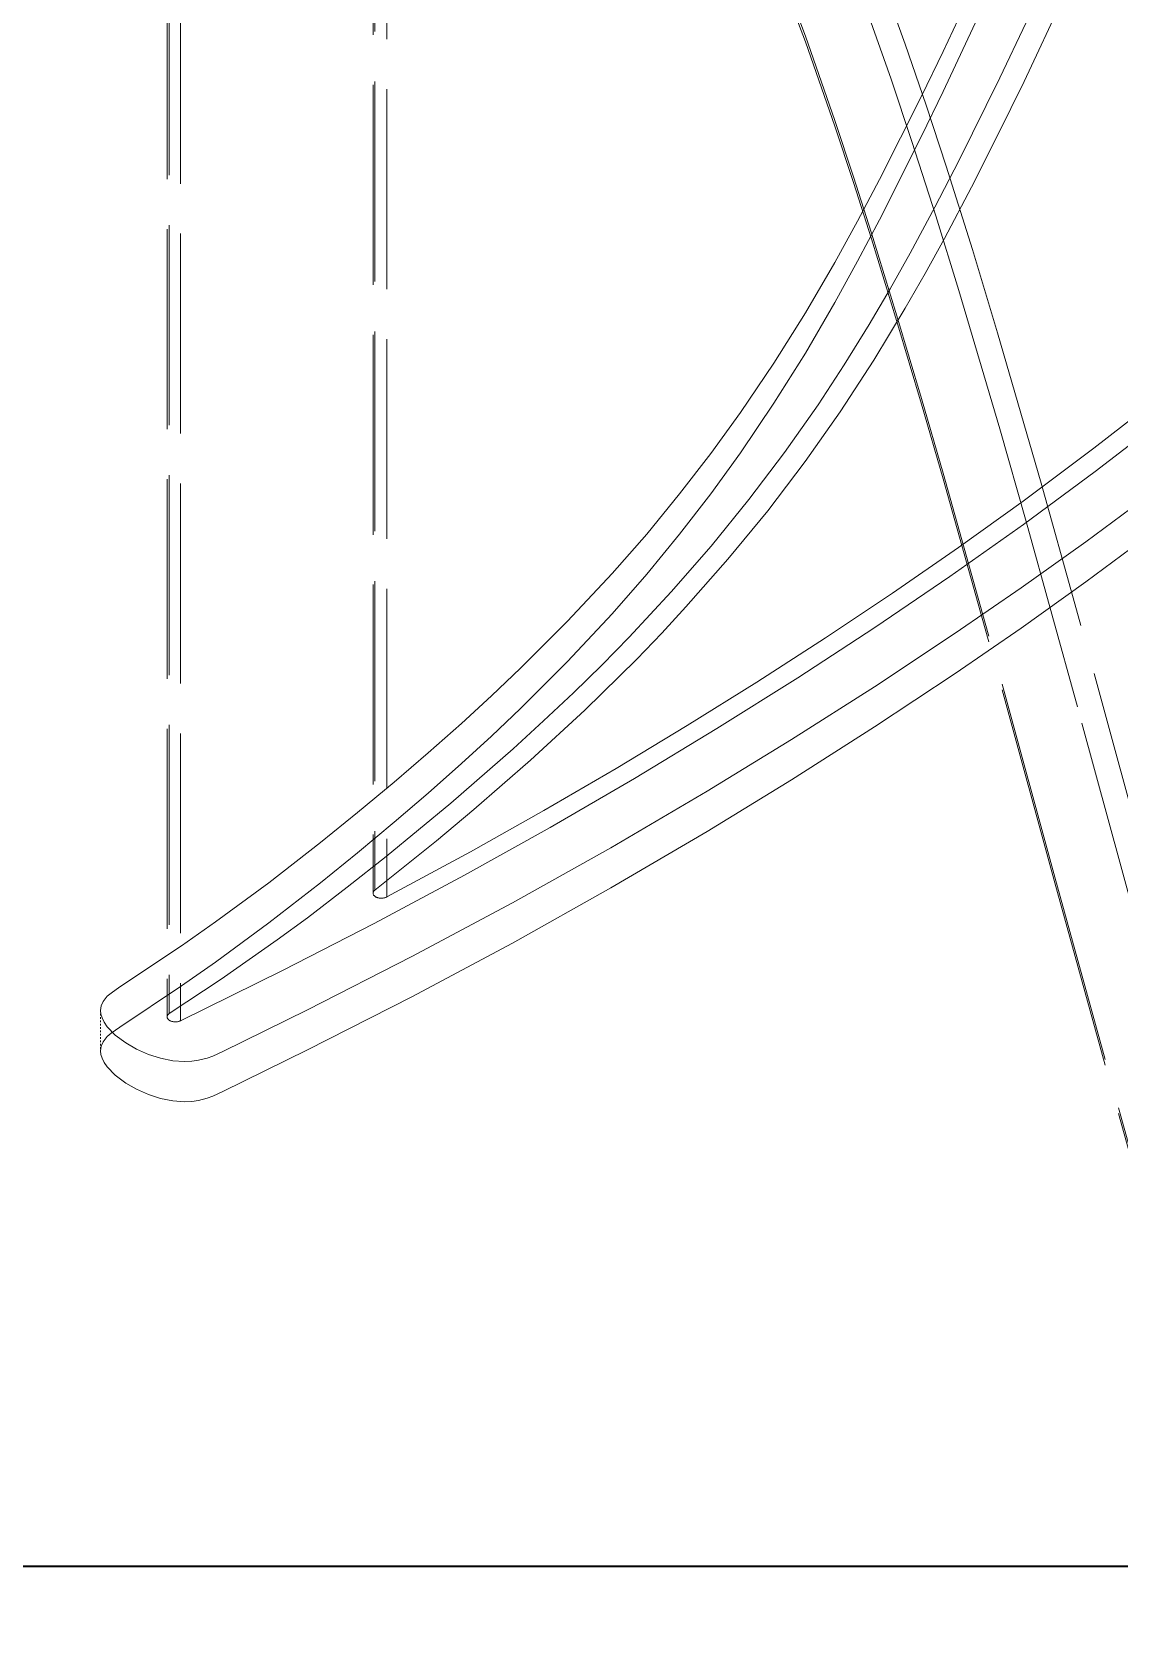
# Model space of a CAD drawing. Header units: millimetres. Extents: x 2913 to 35025, y 2470 to 25178.
# Drawn here: x 14477.7 to 14543, y 12056.4 to 12152 of the extents above; entities that cross this region are included whole.
import ezdxf

# ---------------------------------------------------------------- set-up
doc = ezdxf.new("R2010")
doc.units = ezdxf.units.MM
doc.linetypes.add('DASHED', pattern=[15, 12, -3])

# ---------------------------------------------------------------- blocks, each defined once
blk = doc.blocks.new('A$C637D7238')
at = {"color": 7, "linetype": 'DASHED', "lineweight": 13}
for p, q in [((98.555, 2127.926), (98.555, 1314.4)), ((98.657, 2128.134), (98.657, 1314.58)), ((99.388, 2127.668), (99.388, 1314.178)), ((86.326, 2119.502), (86.326, 1307.178)), ((86.196, 2119.268), (86.196, 1306.978)), ((87.013, 2118.998), (87.013, 1306.748))]:
    blk.add_line(p, q, dxfattribs=at)
at = {"color": 7, "linetype": 'DASHED', "lineweight": 13, "ltscale": 0.00402}
blk.add_line((82.206, 1307.36), (82.206, 1304.949), dxfattribs=at)
at = {"color": 7, "lineweight": 35}
blk.add_line((52.999, 1274), (836.999, 1274), dxfattribs=at)
at = {"color": 7, "linetype": 'DASHED', "lineweight": 13}
for points in [[(135.291, 1370.334), (132.76, 1364.943), (131.461, 1362.256), (128.941, 1357.244), (127.624, 1354.75), (126.259, 1352.272), (124.495, 1349.242), (122.614, 1346.226), (120.613, 1343.258), (118.832, 1340.801), (116.953, 1338.37), (114.977, 1335.967), (112.904, 1333.593), (110.23, 1330.728), (107.412, 1327.912), (105.657, 1326.245), (103.856, 1324.593), (101.86, 1322.823), (99.818, 1321.071), (97.628, 1319.248), (95.394, 1317.442), (92.301, 1315.031), (89.112, 1312.677), (87.068, 1311.248), (83.364, 1308.777)], [(135.291, 1367.922), (132.76, 1362.532), (131.461, 1359.845), (128.941, 1354.833), (127.624, 1352.338), (126.259, 1349.86), (124.495, 1346.83), (122.614, 1343.815), (120.613, 1340.846), (118.832, 1338.389), (116.953, 1335.958), (114.977, 1333.555), (112.904, 1331.182), (110.23, 1328.317), (107.412, 1325.5), (105.657, 1323.833), (103.856, 1322.181), (101.86, 1320.411), (99.818, 1318.659), (97.628, 1316.836), (95.394, 1315.031), (92.301, 1312.619), (89.112, 1310.265), (87.068, 1308.836), (83.364, 1306.365)], [(137.737, 1366.675), (136.155, 1363.349), (133.7, 1358.373), (132.27, 1355.598), (130.785, 1352.833), (129.582, 1350.688), (128.33, 1348.554), (126.834, 1346.131), (125.258, 1343.726), (123.248, 1340.865), (121.11, 1338.037), (118.843, 1335.244), (116.447, 1332.489), (113.923, 1329.776), (112.276, 1328.098), (110.582, 1326.436), (108.791, 1324.744), (106.956, 1323.068), (103.217, 1319.81), (99.338, 1316.61), (97.003, 1314.76), (94.615, 1312.934), (92.807, 1311.602), (89.434, 1309.243), (86.326, 1307.178)], [(157.775, 1264.304), (154.695, 1275.442), (151.197, 1287.968), (144.248, 1313.04), (140.82, 1325.592), (137.737, 1336.726), (136.155, 1342.282), (133.7, 1350.595), (132.32, 1355.071), (130.89, 1359.532), (129.636, 1363.274), (128.33, 1366.998)], [(153.081, 1266.264), (149.331, 1279.807), (146.487, 1289.955), (139.467, 1315.371), (135.291, 1330.614), (132.76, 1339.619), (131.461, 1344.108), (129.984, 1349.072), (128.458, 1354.026), (127.375, 1357.416), (126.259, 1360.787), (124.495, 1365.849), (122.614, 1370.886)], [(153.081, 1265.924), (149.331, 1279.467), (146.487, 1289.616), (139.467, 1315.032), (135.291, 1330.275), (132.76, 1339.279), (131.461, 1343.768), (129.984, 1348.733), (128.458, 1353.687), (127.375, 1357.077), (126.259, 1360.447), (124.495, 1365.51), (122.614, 1370.547)], [(87.013, 1306.748), (93.128, 1309.766), (98.632, 1312.587), (104.035, 1315.478), (109.185, 1318.352), (114.235, 1321.288), (119.187, 1324.284), (124.04, 1327.336), (128.656, 1330.352), (133.173, 1333.42), (137.584, 1336.541), (141.879, 1339.717), (144.469, 1341.705), (147.019, 1343.713), (149.814, 1345.975), (152.573, 1348.263), (157.737, 1352.685), (162.762, 1357.148), (165.377, 1359.545), (167.944, 1361.959), (170.173, 1364.112), (172.346, 1366.273)], [(89.552, 1304.91), (94.633, 1307.41), (100.882, 1310.597), (106.921, 1313.824), (112.826, 1317.133), (118.604, 1320.525), (123.665, 1323.625), (128.641, 1326.795), (133.494, 1330.012), (137.447, 1332.733), (141.32, 1335.499), (145.103, 1338.307), (147.598, 1340.222), (150.054, 1342.154), (152.863, 1344.423), (155.629, 1346.714), (158.428, 1349.086), (161.196, 1351.48), (164.232, 1354.159), (167.228, 1356.864), (170.048, 1359.478), (172.809, 1362.114), (175.945, 1365.22), (178.971, 1368.352)], [(89.552, 1302.498), (94.633, 1304.999), (100.882, 1308.185), (106.921, 1311.412), (112.826, 1314.722), (118.604, 1318.113), (123.665, 1321.214), (128.641, 1324.383), (133.494, 1327.6), (137.447, 1330.321), (141.32, 1333.087), (145.103, 1335.896)], [(136.029, 1348.05), (134.517, 1353.057), (132.947, 1358.051), (131.744, 1361.722), (130.493, 1365.38), (128.603, 1370.604), (126.583, 1375.784), (124.48, 1380.767), (122.237, 1385.692), (119.854, 1390.553), (117.333, 1395.344)], [(144.992, 1379.076), (140.674, 1369.639), (137.615, 1363.14), (136.029, 1359.896)], [(99.388, 1314.178), (104.397, 1316.892), (108.803, 1319.371), (113.135, 1321.895), (117.395, 1324.465), (121.582, 1327.076), (125.696, 1329.73), (129.734, 1332.423), (133.691, 1335.157), (137.56, 1337.933), (141.813, 1341.117), (145.956, 1344.359), (150.007, 1347.659), (153.992, 1351.021), (159.43, 1355.772), (162.109, 1358.185), (164.749, 1360.617), (167.557, 1363.279), (170.285, 1365.954), (172.919, 1368.637), (175.461, 1371.329)], [(136.029, 1359.896), (134.464, 1356.796), (132.837, 1353.704), (131.686, 1351.61), (130.493, 1349.523), (128.603, 1346.396), (126.583, 1343.295), (124.48, 1340.312), (122.237, 1337.364), (119.854, 1334.454), (117.333, 1331.586)], [(144.992, 1316.01), (140.674, 1331.775), (138.648, 1339.015), (136.029, 1348.05)], [(117.333, 1331.586), (115.876, 1330.017), (114.378, 1328.462), (111.26, 1325.395), (107.996, 1322.386), (104.602, 1319.431), (102.355, 1317.553), (98.657, 1314.58)], [(82.206, 1307.36), (82.245, 1307.636), (82.358, 1307.895), (82.613, 1308.213), (82.837, 1308.409), (83.364, 1308.777)], [(89.552, 1304.91), (88.937, 1304.627), (88.612, 1304.507), (88.093, 1304.37), (87.676, 1304.311), (87.235, 1304.292), (86.537, 1304.344), (85.81, 1304.492), (85.079, 1304.729), (84.372, 1305.043), (83.72, 1305.417), (83.091, 1305.889), (82.61, 1306.387), (82.426, 1306.653), (82.296, 1306.915), (82.229, 1307.141), (82.206, 1307.36)], [(82.206, 1304.949), (82.245, 1305.225), (82.358, 1305.484), (82.613, 1305.801), (82.837, 1305.997), (83.364, 1306.365)], [(89.552, 1302.498), (88.937, 1302.215), (88.612, 1302.095), (88.093, 1301.959), (87.676, 1301.899), (87.235, 1301.88), (86.537, 1301.933), (85.81, 1302.08), (85.079, 1302.317), (84.372, 1302.631), (83.72, 1303.006), (83.091, 1303.477), (82.61, 1303.975), (82.426, 1304.241), (82.296, 1304.503), (82.229, 1304.729), (82.206, 1304.949)]]:
    blk.add_lwpolyline(points, dxfattribs=at)
for centre, start_param, end_param in [((99.055, 1314.4), 5.634682, 6.283149), ((99.055, 1314.4), 6.283149, 8.58267), ((86.696, 1306.978), 5.546299, 6.283203), ((86.696, 1306.978), 0.000018, 2.258236)]:
    blk.add_ellipse(centre, major_axis=(-0.5, 0), ratio=0.594762, start_param=start_param, end_param=end_param, dxfattribs=at)
blk = doc.blocks.new('CT1')
at = {"color": 7}
blk.add_blockref('A$C637D7238', (873182.61, 212768.352), dxfattribs=at)
blk = doc.blocks.new('1')
at = {"lineweight": 5}
blk.add_blockref('CT1', (-858782.955, -201982.471), dxfattribs=at)

msp = doc.modelspace()

# ---------------------------------------------------------------- block references
msp.add_blockref('1', (0, 0))

doc.saveas('drawing.dxf')
